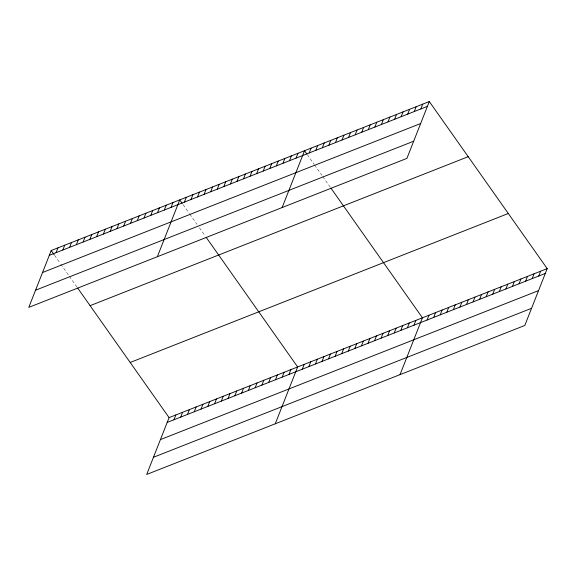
<?xml version="1.0" encoding="UTF-8"?>
<svg xmlns="http://www.w3.org/2000/svg" width="576" height="576" viewBox="0 0 576 576"><rect width="100%" height="100%" fill="white"/><g stroke="black" fill="none" stroke-linecap="round" stroke-linejoin="round"><path stroke-width="0.43" stroke-dasharray="2.88 2.16" d="M307.411 154.8L314.136 164.326M314.611 165.01L321.818 175.219M322.776 176.58L330.466 187.474M183.11 204.646L189.353 213.494M189.835 214.171L197.042 224.381M199.44 227.786L205.207 235.958M54.554 255.298L59.832 262.786M60.797 264.146L68.479 275.04M69.444 276.401L77.126 287.287"/><path stroke-width="0.86" d="M429.307 101.549L51.192 250.531L28.8 307.368L406.915 158.386L429.307 101.549L547.2 268.632L524.808 325.469L146.693 474.451L169.085 417.614L547.2 268.632M56.059 252.677L57.953 247.867M62.827 250.013L64.721 245.203M69.588 247.349L71.489 242.532M76.356 244.685L78.257 239.868M83.124 242.014L85.018 237.204M89.892 239.35L91.786 234.533M96.66 236.686L98.554 231.869M103.421 234.014L105.322 229.205M110.189 231.35L112.082 226.541M116.957 228.686L118.85 223.87M123.725 226.022L125.618 221.206M130.486 223.351L132.386 218.542M137.254 220.687L139.147 215.878M144.022 218.023L145.915 213.206M150.79 215.359L152.683 210.542M157.55 212.688L159.451 207.878M164.318 210.024L166.212 205.207M171.086 207.36L172.98 202.543M157.356 256.716L179.748 199.879L182.153 203.285M184.421 202.104L186.314 197.294M190.987 199.519L192.881 194.702M197.554 196.927L199.447 192.118M204.12 194.342L206.021 189.526M210.686 191.758L212.587 186.941M217.253 189.166L219.154 184.356M223.826 186.581L225.72 181.764M230.393 183.989L232.286 179.179M236.959 181.404L238.853 176.587M243.526 178.819L245.419 174.002M250.092 176.227L251.986 171.418M256.658 173.642L258.552 168.826M263.225 171.05L265.126 166.241M269.791 168.466L271.692 163.656M173.952 419.76L175.853 414.943M276.365 165.881L278.258 161.064M180.72 417.096L182.614 412.279M282.931 163.289L284.825 158.479M187.488 414.425L189.382 409.615M289.498 160.704L291.391 155.887M194.256 411.761L196.15 406.951M296.064 158.112L297.958 153.302M201.017 409.097L202.918 404.28M282.139 207.554L304.524 150.718L306.929 154.116M207.785 406.433L209.678 401.616M309.197 152.942L311.09 148.126M214.553 403.762L216.446 398.952M315.763 150.35L317.664 145.541M221.321 401.098L223.214 396.281M322.33 147.766L324.23 142.949M228.082 398.434L229.982 393.617M328.896 145.181L330.797 140.364M234.85 395.762L236.75 390.953M335.47 142.589L337.363 137.779M241.618 393.098L243.511 388.289M342.036 140.004L343.93 135.187M248.386 390.434L250.279 385.618M348.602 137.412L350.496 132.602M255.146 387.77L257.047 382.954M355.169 134.827L357.062 130.018M261.914 385.099L263.815 380.29M361.735 132.242L363.629 127.426M268.682 382.435L270.576 377.626M368.302 129.65L370.202 124.841M374.868 127.066L376.769 122.249M275.45 379.771L277.344 374.954M381.434 124.474L383.335 119.664M282.218 377.107L284.112 372.29M388.008 121.889L389.902 117.079M288.979 374.436L290.88 369.626M394.574 119.304L396.468 114.487M275.256 423.792L297.641 366.955L206.165 237.319M401.141 116.712L403.034 111.902M302.314 369.187L304.207 364.37M407.707 114.127L409.601 109.31M308.88 366.595L310.781 361.786M414.274 111.542L416.167 106.726M315.446 364.01L317.347 359.194M420.84 108.95L422.741 104.141M322.02 361.418L323.914 356.609M328.586 358.834L330.48 354.024M335.153 356.249L337.046 351.432M341.719 353.657L343.613 348.847M348.286 351.072L350.179 346.255M354.852 348.48L356.746 343.67M361.418 345.895L363.319 341.086M367.985 343.31L369.886 338.494M374.551 340.718L376.452 335.909M381.125 338.134L383.018 333.317M387.691 335.549L389.585 330.732M394.258 332.957L396.151 328.147M400.824 330.372L402.718 325.555M407.39 327.78L409.284 322.97M413.957 325.195L415.858 320.386M400.032 374.63L422.424 317.794L330.941 188.15M427.09 320.018L428.99 315.209M433.663 317.434L435.557 312.617M440.23 314.842L442.123 310.032M446.796 312.257L448.69 307.447M453.362 309.672L455.256 304.855M459.929 307.08L461.822 302.27M466.495 304.495L468.396 299.678M473.062 301.91L474.962 297.094M479.628 299.318L481.529 294.509M486.202 296.734L488.095 291.917M492.768 294.142L494.662 289.332M499.334 291.557L501.228 286.747M505.901 288.972L507.794 284.155M512.467 286.38L514.361 281.57M519.034 283.795L520.934 278.978M525.6 281.203L527.501 276.394M532.166 278.618L534.067 273.809M538.74 276.034L540.634 271.217M49.291 255.348L427.406 106.366M42.53 272.513L420.646 123.53M35.561 290.203L413.676 141.221M90.094 305.669L468.209 156.686M130.176 362.477L508.291 213.494M167.191 422.424L545.306 273.442M160.423 439.596L538.538 290.614M153.461 457.279L531.576 308.297M51.192 250.531L54.072 254.614M77.609 287.971L169.085 417.614"/></g></svg>
